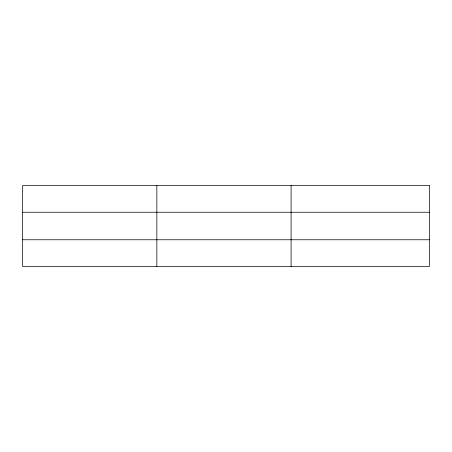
<?xml version="1.0" encoding="UTF-8"?>
<svg xmlns="http://www.w3.org/2000/svg" width="452" height="452" viewBox="0 0 452 452"><rect width="100%" height="100%" fill="white"/><g stroke="black" fill="none" stroke-linecap="round" stroke-linejoin="round"><path stroke-width="0.68" d="M156.844 266.482L156.844 185.518M291.088 266.482L291.088 185.518M22.6 212.237L429.4 212.237M22.6 239.763L429.4 239.763M429.4 185.518L429.4 266.482L22.6 266.482L22.6 185.518L429.4 185.518"/></g></svg>
